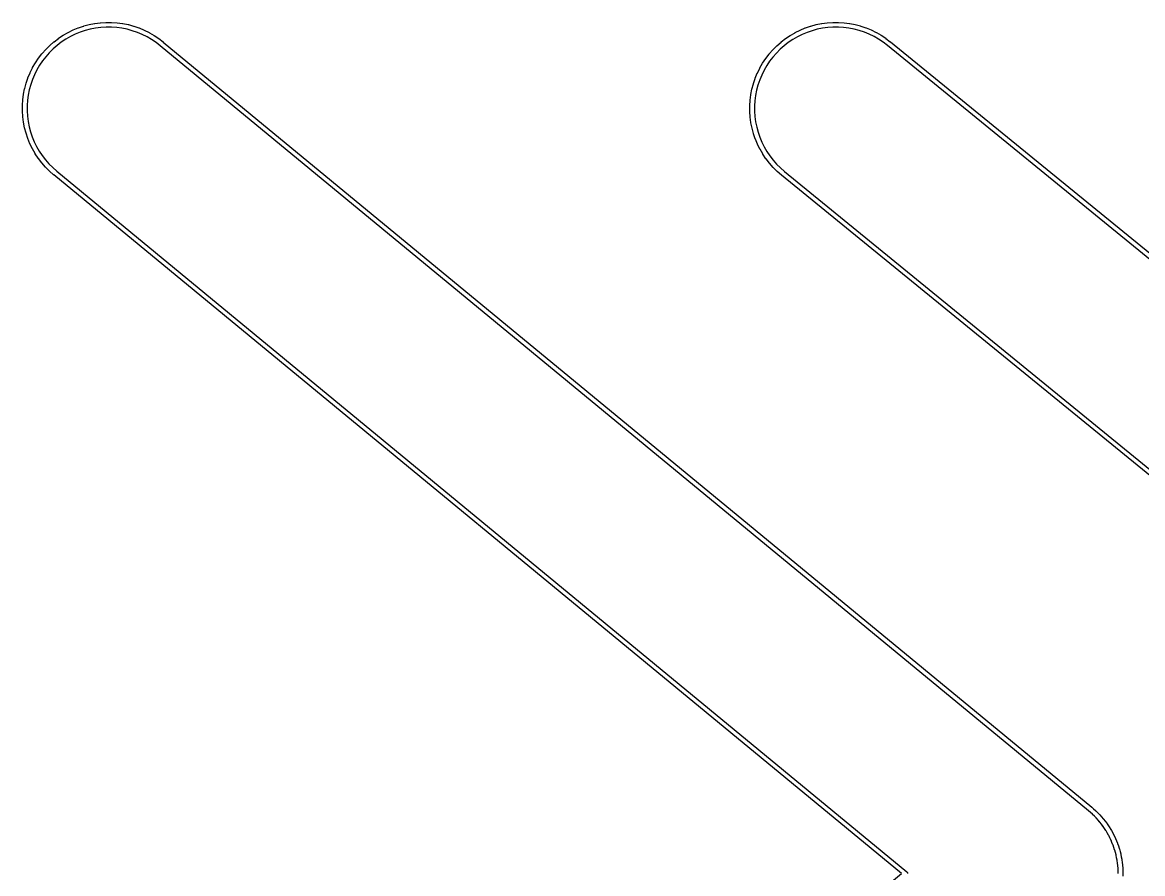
# Model space of a CAD drawing. Header units: inches. Extents: x 0.4 to 11.3, y -7.9 to -0.4.
# Drawn here: x 1.8917 to 2.1221, y -4.1929 to -4.0177 of the extents above; entities that cross this region are included whole.
import ezdxf

# ---------------------------------------------------------------- set-up
doc = ezdxf.new("R2010")
doc.units = ezdxf.units.IN
doc.header["$MEASUREMENT"] = 0
doc.layers.add('Translucent', color=161, linetype='CONTINUOUS', true_color=0x5994dc)

msp = doc.modelspace()

# ---------------------------------------------------------------- linework, layer by layer
at = {"layer": 'Translucent', "linetype": 'CONTINUOUS'}
for p, q in [((1.90548, -4.01817), (1.90659, -4.01795)), ((1.90659, -4.01795), (1.90661, -4.01795)), ((1.90661, -4.01795), (1.90662, -4.01794)), ((1.90662, -4.01794), (1.90774, -4.0178)), ((1.90774, -4.0178), (1.90776, -4.0178)), ((1.90776, -4.0178), (1.90777, -4.0178)), ((1.90777, -4.0178), (1.9089, -4.01773)), ((1.9089, -4.01773), (1.90891, -4.01773)), ((1.90891, -4.01773), (1.90893, -4.01772)), ((1.90893, -4.01772), (1.91006, -4.01773)), ((1.91006, -4.01773), (1.91007, -4.01773)), ((1.91007, -4.01773), (1.91009, -4.01773)), ((1.91009, -4.01773), (1.91121, -4.0178)), ((1.91121, -4.0178), (1.91123, -4.01781)), ((1.91123, -4.01781), (1.91124, -4.01781)), ((1.91124, -4.01781), (1.91236, -4.01796)), ((1.91236, -4.01796), (1.91238, -4.01796)), ((1.91238, -4.01796), (1.91239, -4.01796)), ((1.91239, -4.01796), (1.9135, -4.01819)), ((2.055, -4.01819), (2.05611, -4.01796)), ((2.05611, -4.01796), (2.05612, -4.01796)), ((2.05612, -4.01796), (2.05614, -4.01796)), ((2.05614, -4.01796), (2.05726, -4.01781)), ((2.05726, -4.01781), (2.05727, -4.01781)), ((2.05727, -4.01781), (2.05729, -4.01781)), ((2.05729, -4.01781), (2.05841, -4.01773)), ((2.05841, -4.01773), (2.05843, -4.01773)), ((2.05843, -4.01773), (2.05845, -4.01773)), ((2.05845, -4.01773), (2.05957, -4.01772)), ((2.05957, -4.01772), (2.05959, -4.01773)), ((2.05959, -4.01773), (2.0596, -4.01773)), ((2.0596, -4.01773), (2.06073, -4.0178)), ((2.06073, -4.0178), (2.06075, -4.0178)), ((2.06075, -4.0178), (2.06076, -4.0178)), ((2.06076, -4.0178), (2.06188, -4.01794)), ((2.06188, -4.01794), (2.06189, -4.01795)), ((2.06189, -4.01795), (2.06191, -4.01795)), ((2.06191, -4.01795), (2.06302, -4.01817)), ((1.89918, -4.021), (1.90012, -4.02037)), ((1.90012, -4.02037), (1.90013, -4.02037)), ((1.90013, -4.02037), (1.90014, -4.02036)), ((1.90014, -4.02036), (1.90112, -4.0198)), ((1.90112, -4.0198), (1.90114, -4.01979)), ((1.90114, -4.01979), (1.90115, -4.01978)), ((1.90115, -4.01978), (1.90216, -4.01928)), ((1.90258, -4.02018), (1.9016, -4.02066)), ((1.90216, -4.01928), (1.90218, -4.01928)), ((1.90218, -4.01928), (1.90219, -4.01927)), ((1.90219, -4.01927), (1.90323, -4.01884)), ((1.90359, -4.01976), (1.90258, -4.02018)), ((1.90323, -4.01884), (1.90325, -4.01884)), ((1.90325, -4.01884), (1.90326, -4.01883)), ((1.90326, -4.01883), (1.90433, -4.01847)), ((1.90463, -4.01941), (1.90359, -4.01976)), ((1.90433, -4.01847), (1.90435, -4.01847)), ((1.90435, -4.01847), (1.90436, -4.01846)), ((1.90436, -4.01846), (1.90545, -4.01817)), ((1.90569, -4.01913), (1.90463, -4.01941)), ((1.90545, -4.01817), (1.90547, -4.01817)), ((1.90547, -4.01817), (1.90548, -4.01817)), ((1.90676, -4.01892), (1.90569, -4.01913)), ((1.90785, -4.01878), (1.90676, -4.01892)), ((1.90894, -4.01871), (1.90785, -4.01878)), ((1.91004, -4.01871), (1.90894, -4.01871)), ((1.91113, -4.01879), (1.91004, -4.01871)), ((1.91221, -4.01893), (1.91113, -4.01879)), ((1.91329, -4.01915), (1.91221, -4.01893)), ((1.91434, -4.01943), (1.91329, -4.01915)), ((1.9135, -4.01819), (1.91351, -4.01819)), ((1.91351, -4.01819), (1.91353, -4.01819)), ((1.91353, -4.01819), (1.91462, -4.01849)), ((1.91538, -4.01979), (1.91434, -4.01943)), ((1.91462, -4.01849), (1.91463, -4.01849)), ((1.91463, -4.01849), (1.91465, -4.0185)), ((1.91465, -4.0185), (1.91571, -4.01886)), ((1.91639, -4.02021), (1.91538, -4.01979)), ((1.91571, -4.01886), (1.91573, -4.01887)), ((1.91573, -4.01887), (1.91574, -4.01887)), ((1.91574, -4.01887), (1.91678, -4.01931)), ((1.91737, -4.0207), (1.91639, -4.02021)), ((1.91678, -4.01931), (1.9168, -4.01932)), ((1.9168, -4.01932), (1.91681, -4.01932)), ((1.91681, -4.01932), (1.91782, -4.01982)), ((1.91782, -4.01982), (1.91784, -4.01983)), ((1.91784, -4.01983), (1.91785, -4.01984)), ((1.91785, -4.01984), (1.91883, -4.0204)), ((1.91883, -4.0204), (1.91884, -4.02041)), ((1.91884, -4.02041), (1.91885, -4.02042)), ((1.91885, -4.02042), (1.91979, -4.02105)), ((2.04871, -4.02105), (2.04965, -4.02042)), ((2.04965, -4.02042), (2.04966, -4.02042)), ((2.04966, -4.02042), (2.04967, -4.0204)), ((2.04967, -4.0204), (2.05065, -4.01984)), ((2.05065, -4.01984), (2.05066, -4.01983)), ((2.05066, -4.01983), (2.05068, -4.01982)), ((2.05068, -4.01982), (2.05169, -4.01932)), ((2.05211, -4.02021), (2.05113, -4.0207)), ((2.05169, -4.01932), (2.0517, -4.01932)), ((2.0517, -4.01932), (2.05172, -4.01931)), ((2.05172, -4.01931), (2.05276, -4.01887)), ((2.05312, -4.01979), (2.05211, -4.02021)), ((2.05276, -4.01887), (2.05277, -4.01887)), ((2.05277, -4.01887), (2.05279, -4.01886)), ((2.05279, -4.01886), (2.05385, -4.0185)), ((2.05416, -4.01943), (2.05312, -4.01979)), ((2.05385, -4.0185), (2.05387, -4.0185)), ((2.05387, -4.0185), (2.05388, -4.01849)), ((2.05388, -4.01849), (2.05497, -4.01819)), ((2.05521, -4.01915), (2.05416, -4.01943)), ((2.05497, -4.01819), (2.05499, -4.01819)), ((2.05499, -4.01819), (2.055, -4.01819)), ((2.05629, -4.01893), (2.05521, -4.01915)), ((2.05737, -4.01879), (2.05629, -4.01893)), ((2.05846, -4.01871), (2.05737, -4.01879)), ((2.05956, -4.01871), (2.05846, -4.01871)), ((2.06065, -4.01878), (2.05956, -4.01871)), ((2.06174, -4.01892), (2.06065, -4.01878)), ((2.06281, -4.01913), (2.06174, -4.01892)), ((2.06387, -4.01941), (2.06281, -4.01913)), ((2.06302, -4.01817), (2.06303, -4.01817)), ((2.06303, -4.01817), (2.06305, -4.01817)), ((2.06305, -4.01817), (2.06414, -4.01846)), ((2.06491, -4.01976), (2.06387, -4.01941)), ((2.06414, -4.01846), (2.06415, -4.01847)), ((2.06415, -4.01847), (2.06417, -4.01847)), ((2.06417, -4.01847), (2.06524, -4.01883)), ((2.06592, -4.02017), (2.06491, -4.01976)), ((2.06524, -4.01883), (2.06525, -4.01884)), ((2.06525, -4.01884), (2.06527, -4.01884)), ((2.06527, -4.01884), (2.06631, -4.01927)), ((2.0669, -4.02066), (2.06592, -4.02017)), ((2.06631, -4.01927), (2.06632, -4.01928)), ((2.06632, -4.01928), (2.06634, -4.01928)), ((2.06634, -4.01928), (2.06735, -4.01978)), ((2.06735, -4.01978), (2.06736, -4.01979)), ((2.06736, -4.01979), (2.06738, -4.01979)), ((2.06738, -4.01979), (2.06836, -4.02036)), ((2.06836, -4.02036), (2.06837, -4.02037)), ((2.06837, -4.02037), (2.06838, -4.02037)), ((2.06838, -4.02037), (2.06932, -4.021)), ((1.89656, -4.02328), (1.89736, -4.02248)), ((1.89736, -4.02248), (1.89737, -4.02248)), ((1.89737, -4.02248), (1.89738, -4.02246)), ((1.89738, -4.02246), (1.89823, -4.02172)), ((1.89887, -4.02247), (1.89804, -4.02319)), ((1.89823, -4.02172), (1.89824, -4.02171)), ((1.89824, -4.02171), (1.89826, -4.0217)), ((1.89826, -4.0217), (1.89915, -4.02102)), ((1.89974, -4.02181), (1.89887, -4.02247)), ((1.89915, -4.02102), (1.89917, -4.02101)), ((1.89917, -4.02101), (1.89918, -4.021)), ((1.90065, -4.0212), (1.89974, -4.02181)), ((1.9016, -4.02066), (1.90065, -4.0212)), ((1.91832, -4.02125), (1.91737, -4.0207)), ((1.91923, -4.02186), (1.91832, -4.02125)), ((1.9201, -4.02253), (1.91923, -4.02186)), ((1.91979, -4.02105), (1.9198, -4.02106)), ((1.9198, -4.02106), (1.91982, -4.02107)), ((1.91982, -4.02107), (1.92071, -4.02176)), ((2.11103, -4.18), (1.9201, -4.02253)), ((1.92071, -4.02176), (1.92071, -4.02176)), ((1.92071, -4.02176), (1.92072, -4.02177)), ((1.92072, -4.02177), (2.11167, -4.17925)), ((2.0461, -4.02334), (2.0469, -4.02255)), ((2.0469, -4.02255), (2.04691, -4.02254)), ((2.04691, -4.02254), (2.04692, -4.02252)), ((2.04692, -4.02252), (2.04777, -4.02178)), ((2.04841, -4.02253), (2.04759, -4.02325)), ((2.04777, -4.02178), (2.04778, -4.02177)), ((2.04778, -4.02177), (2.04779, -4.02176)), ((2.04779, -4.02176), (2.04869, -4.02107)), ((2.04927, -4.02186), (2.04841, -4.02253)), ((2.04869, -4.02107), (2.0487, -4.02106)), ((2.0487, -4.02106), (2.04871, -4.02105)), ((2.05018, -4.02125), (2.04927, -4.02186)), ((2.05113, -4.0207), (2.05018, -4.02125)), ((2.06785, -4.0212), (2.0669, -4.02066)), ((2.06877, -4.02181), (2.06785, -4.0212)), ((2.06964, -4.02248), (2.06877, -4.02181)), ((2.06932, -4.021), (2.06934, -4.02101)), ((2.06934, -4.02101), (2.06935, -4.02101)), ((2.06935, -4.02101), (2.07025, -4.0217)), ((2.26002, -4.17789), (2.06964, -4.02248)), ((2.07025, -4.0217), (2.07025, -4.0217)), ((2.07025, -4.0217), (2.07026, -4.02171)), ((2.07026, -4.02171), (2.25984, -4.17647)), ((1.89508, -4.02507), (1.89577, -4.02417)), ((1.89577, -4.02417), (1.89578, -4.02416)), ((1.89578, -4.02416), (1.89579, -4.02415)), ((1.89579, -4.02415), (1.89654, -4.0233)), ((1.89654, -4.02479), (1.89587, -4.02565)), ((1.89654, -4.0233), (1.89655, -4.02329)), ((1.89726, -4.02397), (1.89654, -4.02479)), ((1.89655, -4.02329), (1.89656, -4.02328)), ((1.89804, -4.02319), (1.89726, -4.02397)), ((2.04464, -4.02514), (2.04532, -4.02424)), ((2.04532, -4.02424), (2.04533, -4.02423)), ((2.04533, -4.02423), (2.04534, -4.02422)), ((2.04534, -4.02422), (2.04608, -4.02337)), ((2.04609, -4.02485), (2.04543, -4.02572)), ((2.04608, -4.02337), (2.0461, -4.02336)), ((2.04681, -4.02403), (2.04609, -4.02485)), ((2.0461, -4.02336), (2.0461, -4.02334)), ((2.04759, -4.02325), (2.04681, -4.02403)), ((1.89334, -4.02807), (1.89384, -4.02706)), ((1.89384, -4.02706), (1.89385, -4.02705)), ((1.89385, -4.02703), (1.89442, -4.02605)), ((1.89385, -4.02705), (1.89385, -4.02703)), ((1.89442, -4.02605), (1.89443, -4.02604)), ((1.89443, -4.02604), (1.89444, -4.02603)), ((1.89444, -4.02603), (1.89506, -4.02509)), ((1.89526, -4.02656), (1.89471, -4.02751)), ((1.89506, -4.02509), (1.89508, -4.02508)), ((1.89508, -4.02508), (1.89508, -4.02507)), ((1.89587, -4.02565), (1.89526, -4.02656)), ((2.04291, -4.02815), (2.0434, -4.02714)), ((2.0434, -4.02714), (2.04341, -4.02712)), ((2.04341, -4.02712), (2.04342, -4.02711)), ((2.04342, -4.02711), (2.04398, -4.02613)), ((2.04398, -4.02613), (2.04399, -4.02612)), ((2.04399, -4.0261), (2.04462, -4.02516)), ((2.04399, -4.02612), (2.04399, -4.0261)), ((2.04482, -4.02663), (2.04428, -4.02758)), ((2.04462, -4.02516), (2.04463, -4.02515)), ((2.04463, -4.02515), (2.04464, -4.02514)), ((2.04543, -4.02572), (2.04482, -4.02663)), ((1.89251, -4.03023), (1.89288, -4.02917)), ((1.89288, -4.02917), (1.89289, -4.02915)), ((1.89289, -4.02914), (1.89332, -4.0281)), ((1.89289, -4.02915), (1.89289, -4.02914)), ((1.89332, -4.0281), (1.89333, -4.02808)), ((1.89333, -4.02808), (1.89334, -4.02807)), ((1.8938, -4.0295), (1.89345, -4.03054)), ((1.89423, -4.02849), (1.8938, -4.0295)), ((1.89471, -4.02751), (1.89423, -4.02849)), ((2.04209, -4.03032), (2.04245, -4.02925)), ((2.04245, -4.02925), (2.04246, -4.02924)), ((2.04246, -4.02922), (2.04289, -4.02818)), ((2.04246, -4.02924), (2.04246, -4.02922)), ((2.04289, -4.02818), (2.0429, -4.02816)), ((2.0429, -4.02816), (2.04291, -4.02815)), ((2.04338, -4.02958), (2.04303, -4.03062)), ((2.0438, -4.02857), (2.04338, -4.02958)), ((2.04428, -4.02758), (2.0438, -4.02857)), ((1.89198, -4.03249), (1.8922, -4.03138)), ((1.8922, -4.03138), (1.89221, -4.03137)), ((1.89221, -4.03135), (1.8925, -4.03026)), ((1.89221, -4.03137), (1.89221, -4.03135)), ((1.8925, -4.03026), (1.89251, -4.03025)), ((1.89251, -4.03025), (1.89251, -4.03023)), ((1.89316, -4.03159), (1.89295, -4.03267)), ((1.89345, -4.03054), (1.89316, -4.03159)), ((2.04157, -4.03258), (2.04179, -4.03147)), ((2.04179, -4.03144), (2.04208, -4.03035)), ((2.04179, -4.03146), (2.04179, -4.03144)), ((2.04179, -4.03147), (2.04179, -4.03146)), ((2.04208, -4.03035), (2.04209, -4.03034)), ((2.04209, -4.03034), (2.04209, -4.03032)), ((2.04275, -4.03168), (2.04254, -4.03275)), ((2.04303, -4.03062), (2.04275, -4.03168)), ((1.89174, -4.03479), (1.89182, -4.03367)), ((1.89182, -4.03364), (1.89197, -4.03252)), ((1.89182, -4.03365), (1.89182, -4.03364)), ((1.89182, -4.03367), (1.89182, -4.03365)), ((1.89197, -4.03252), (1.89198, -4.03251)), ((1.89198, -4.03251), (1.89198, -4.03249)), ((1.8928, -4.03375), (1.89273, -4.03484)), ((1.89295, -4.03267), (1.8928, -4.03375)), ((2.04135, -4.03488), (2.04142, -4.03376)), ((2.04142, -4.03373), (2.04157, -4.03261)), ((2.04142, -4.03374), (2.04142, -4.03373)), ((2.04142, -4.03376), (2.04142, -4.03374)), ((2.04157, -4.03259), (2.04157, -4.03258)), ((2.04157, -4.03261), (2.04157, -4.03259)), ((2.0424, -4.03384), (2.04233, -4.03493)), ((2.04254, -4.03275), (2.0424, -4.03384)), ((1.89175, -4.03481), (1.89174, -4.03479)), ((1.89174, -4.03483), (1.89175, -4.03481)), ((1.89174, -4.03595), (1.89174, -4.03483)), ((1.89174, -4.03597), (1.89174, -4.03595)), ((1.89174, -4.03599), (1.89174, -4.03597)), ((1.89181, -4.03711), (1.89174, -4.03599)), ((1.89273, -4.03484), (1.89272, -4.03594)), ((1.89272, -4.03594), (1.89279, -4.03703)), ((2.04135, -4.0349), (2.04135, -4.03488)), ((2.04135, -4.03492), (2.04135, -4.0349)), ((2.04135, -4.03604), (2.04135, -4.03492)), ((2.04135, -4.03606), (2.04135, -4.03604)), ((2.04135, -4.03607), (2.04135, -4.03606)), ((2.04143, -4.0372), (2.04135, -4.03607)), ((2.04233, -4.03493), (2.04233, -4.03602)), ((2.04233, -4.03602), (2.04241, -4.03712)), ((1.89182, -4.03713), (1.89181, -4.03711)), ((1.89182, -4.03714), (1.89182, -4.03713)), ((1.89196, -4.03826), (1.89182, -4.03714)), ((1.89196, -4.03828), (1.89196, -4.03826)), ((1.89196, -4.03829), (1.89196, -4.03828)), ((1.89218, -4.0394), (1.89196, -4.03829)), ((1.89279, -4.03703), (1.89293, -4.03812)), ((1.89293, -4.03812), (1.89314, -4.03919)), ((2.04143, -4.03722), (2.04143, -4.0372)), ((2.04143, -4.03723), (2.04143, -4.03722)), ((2.04158, -4.03835), (2.04143, -4.03723)), ((2.04159, -4.03836), (2.04158, -4.03835)), ((2.04159, -4.03838), (2.04159, -4.03836)), ((2.04181, -4.03949), (2.04159, -4.03838)), ((2.04241, -4.03712), (2.04255, -4.0382)), ((2.04255, -4.0382), (2.04277, -4.03927)), ((1.89219, -4.03941), (1.89218, -4.0394)), ((1.89219, -4.03943), (1.89219, -4.03941)), ((1.89248, -4.04052), (1.89219, -4.03943)), ((1.89249, -4.04053), (1.89248, -4.04052)), ((1.89249, -4.04055), (1.89249, -4.04053)), ((1.89285, -4.04162), (1.89249, -4.04055)), ((1.89314, -4.03919), (1.89343, -4.04025)), ((1.89343, -4.04025), (1.89377, -4.04129)), ((2.04181, -4.0395), (2.04181, -4.03949)), ((2.04182, -4.03952), (2.04181, -4.0395)), ((2.04211, -4.0406), (2.04182, -4.03952)), ((2.04212, -4.04062), (2.04211, -4.0406)), ((2.04212, -4.04064), (2.04212, -4.04062)), ((2.04248, -4.0417), (2.04212, -4.04064)), ((2.04277, -4.03927), (2.04306, -4.04033)), ((2.04306, -4.04033), (2.04341, -4.04137)), ((1.89286, -4.04163), (1.89285, -4.04162)), ((1.89286, -4.04165), (1.89286, -4.04163)), ((1.89329, -4.04269), (1.89286, -4.04165)), ((1.8933, -4.0427), (1.89329, -4.04269)), ((1.8933, -4.04272), (1.8933, -4.0427)), ((1.8938, -4.04373), (1.8933, -4.04272)), ((1.89377, -4.04129), (1.89419, -4.0423)), ((1.89419, -4.0423), (1.89467, -4.04328)), ((1.89467, -4.04328), (1.89522, -4.04423)), ((2.04249, -4.04172), (2.04248, -4.0417)), ((2.0425, -4.04173), (2.04249, -4.04172)), ((2.04293, -4.04277), (2.0425, -4.04173)), ((2.04294, -4.04279), (2.04293, -4.04277)), ((2.04294, -4.0428), (2.04294, -4.04279)), ((2.04344, -4.04381), (2.04294, -4.0428)), ((2.04341, -4.04137), (2.04383, -4.04238)), ((2.04383, -4.04238), (2.04432, -4.04336)), ((2.04432, -4.04336), (2.04487, -4.04431)), ((1.89381, -4.04375), (1.8938, -4.04373)), ((1.89381, -4.04376), (1.89381, -4.04375)), ((1.89437, -4.04474), (1.89381, -4.04376)), ((1.89438, -4.04475), (1.89437, -4.04474)), ((1.89439, -4.04477), (1.89438, -4.04475)), ((1.89501, -4.0457), (1.89439, -4.04477)), ((1.89503, -4.04572), (1.89501, -4.0457)), ((1.89503, -4.04573), (1.89503, -4.04572)), ((1.89572, -4.04663), (1.89503, -4.04573)), ((1.89522, -4.04423), (1.89582, -4.04515)), ((1.89582, -4.04515), (1.89649, -4.04602)), ((2.04345, -4.04382), (2.04344, -4.04381)), ((2.04346, -4.04384), (2.04345, -4.04382)), ((2.04403, -4.04481), (2.04346, -4.04384)), ((2.04404, -4.04483), (2.04403, -4.04481)), ((2.04404, -4.04484), (2.04404, -4.04483)), ((2.04467, -4.04578), (2.04404, -4.04484)), ((2.04468, -4.04579), (2.04467, -4.04578)), ((2.04487, -4.04431), (2.04548, -4.04521)), ((2.04548, -4.04521), (2.04615, -4.04608)), ((1.89573, -4.04664), (1.89572, -4.04663)), ((1.89574, -4.04665), (1.89573, -4.04664)), ((1.89648, -4.0475), (1.89574, -4.04665)), ((1.89649, -4.04751), (1.89648, -4.0475)), ((1.89649, -4.04602), (1.89721, -4.04684)), ((1.8965, -4.04752), (1.89649, -4.04751)), ((1.8973, -4.04832), (1.8965, -4.04752)), ((1.89721, -4.04684), (1.89798, -4.04762)), ((1.89798, -4.04762), (1.89881, -4.04835)), ((2.04469, -4.0458), (2.04468, -4.04579)), ((2.04538, -4.0467), (2.04469, -4.0458)), ((2.04539, -4.04671), (2.04538, -4.0467)), ((2.0454, -4.04672), (2.04539, -4.04671)), ((2.04615, -4.04757), (2.0454, -4.04672)), ((2.04615, -4.04608), (2.04687, -4.0469)), ((2.04616, -4.04758), (2.04615, -4.04757)), ((2.04617, -4.04759), (2.04616, -4.04758)), ((2.04697, -4.04838), (2.04617, -4.04759)), ((2.04687, -4.0469), (2.04765, -4.04767)), ((2.04765, -4.04767), (2.04848, -4.0484)), ((1.89731, -4.04833), (1.8973, -4.04832)), ((1.89732, -4.04835), (1.89731, -4.04833)), ((1.89816, -4.04909), (1.89732, -4.04835)), ((1.89817, -4.04909), (1.89816, -4.04909)), ((1.89818, -4.0491), (1.89817, -4.04909)), ((2.07255, -4.19291), (1.89818, -4.0491)), ((1.89881, -4.04835), (2.07364, -4.19253)), ((2.04698, -4.04839), (2.04697, -4.04838)), ((2.04699, -4.04841), (2.04698, -4.04839)), ((2.04784, -4.04915), (2.04699, -4.04841)), ((2.04785, -4.04915), (2.04784, -4.04915)), ((2.04785, -4.04916), (2.04785, -4.04915)), ((2.22395, -4.19291), (2.04785, -4.04916)), ((2.04848, -4.0484), (2.22504, -4.19253)), ((2.11167, -4.17925), (2.11167, -4.17925)), ((2.11167, -4.17925), (2.11168, -4.17926)), ((2.11168, -4.17926), (2.11207, -4.1796)), ((2.11142, -4.18034), (2.11103, -4.18)), ((2.1118, -4.18067), (2.11142, -4.18034)), ((2.11142, -4.18034), (2.11142, -4.18034)), ((2.11142, -4.18034), (2.11142, -4.18034)), ((2.11182, -4.18069), (2.1118, -4.18067)), ((2.11183, -4.1807), (2.11182, -4.18069)), ((2.11184, -4.18071), (2.11183, -4.1807)), ((2.11186, -4.18073), (2.11184, -4.18071)), ((2.11222, -4.18109), (2.11186, -4.18073)), ((2.11207, -4.1796), (2.11246, -4.17994)), ((2.11258, -4.18145), (2.11222, -4.18109)), ((2.11222, -4.18109), (2.11222, -4.18109)), ((2.11222, -4.18109), (2.11222, -4.18109)), ((2.11246, -4.17994), (2.11247, -4.17996)), ((2.11247, -4.17996), (2.11248, -4.17996)), ((2.11248, -4.17996), (2.1125, -4.17998)), ((2.1125, -4.17998), (2.11252, -4.18)), ((2.11252, -4.18), (2.11253, -4.18001)), ((2.11253, -4.18001), (2.11255, -4.18002)), ((2.11255, -4.18002), (2.11291, -4.18039)), ((2.11259, -4.18147), (2.11258, -4.18145)), ((2.11261, -4.18147), (2.11259, -4.18147)), ((2.11262, -4.18149), (2.11261, -4.18147)), ((2.11263, -4.18151), (2.11262, -4.18149)), ((2.11297, -4.18189), (2.11263, -4.18151)), ((2.11291, -4.18039), (2.11291, -4.18039)), ((2.11291, -4.18039), (2.11328, -4.18076)), ((2.11328, -4.18076), (2.11329, -4.18077)), ((2.11329, -4.18077), (2.11331, -4.18078)), ((2.11331, -4.18078), (2.11332, -4.1808)), ((2.11332, -4.1808), (2.11334, -4.18082)), ((2.11334, -4.18082), (2.11335, -4.18084)), ((2.11335, -4.18084), (2.11336, -4.18085)), ((2.11336, -4.18085), (2.11371, -4.18124)), ((2.11371, -4.18124), (2.11371, -4.18124)), ((2.11371, -4.18124), (2.11405, -4.18163)), ((2.11405, -4.18163), (2.11406, -4.18164)), ((2.11406, -4.18164), (2.11407, -4.18165)), ((2.11407, -4.18165), (2.11409, -4.18167)), ((2.11409, -4.18167), (2.11411, -4.18169)), ((2.11411, -4.18169), (2.11411, -4.18171)), ((2.11411, -4.18171), (2.11413, -4.18172)), ((2.1133, -4.18227), (2.11297, -4.18189)), ((2.11297, -4.18189), (2.11297, -4.18189)), ((2.11297, -4.18189), (2.11297, -4.18189)), ((2.11332, -4.18229), (2.1133, -4.18227)), ((2.11333, -4.1823), (2.11332, -4.18229)), ((2.11334, -4.18231), (2.11333, -4.1823)), ((2.11335, -4.18233), (2.11334, -4.18231)), ((2.11366, -4.18273), (2.11335, -4.18233)), ((2.11397, -4.18313), (2.11366, -4.18273)), ((2.11366, -4.18273), (2.11366, -4.18273)), ((2.11366, -4.18273), (2.11366, -4.18273)), ((2.11399, -4.18316), (2.11397, -4.18313)), ((2.114, -4.18317), (2.11399, -4.18316)), ((2.114, -4.18318), (2.114, -4.18317)), ((2.11402, -4.1832), (2.114, -4.18318)), ((2.1143, -4.18362), (2.11402, -4.1832)), ((2.11413, -4.18172), (2.11444, -4.18213)), ((2.11458, -4.18404), (2.1143, -4.18362)), ((2.1143, -4.18362), (2.1143, -4.18362)), ((2.1143, -4.18362), (2.1143, -4.18362)), ((2.11444, -4.18213), (2.11476, -4.18255)), ((2.11476, -4.18255), (2.11477, -4.18256)), ((2.11477, -4.18256), (2.11478, -4.18257)), ((2.11478, -4.18257), (2.11479, -4.18259)), ((2.11479, -4.18259), (2.11481, -4.18262)), ((2.11481, -4.18262), (2.11482, -4.18263)), ((2.11482, -4.18263), (2.11483, -4.18264)), ((2.11483, -4.18264), (2.11512, -4.18307)), ((2.11512, -4.18307), (2.11541, -4.18351)), ((2.11541, -4.18351), (2.11541, -4.18352)), ((2.11541, -4.18352), (2.11542, -4.18354)), ((2.11542, -4.18354), (2.11544, -4.18356)), ((2.11544, -4.18356), (2.11545, -4.18358)), ((2.11545, -4.18358), (2.11546, -4.1836)), ((2.11546, -4.1836), (2.11547, -4.18361)), ((2.11547, -4.18361), (2.11573, -4.18406)), ((2.11459, -4.18407), (2.11458, -4.18404)), ((2.1146, -4.18408), (2.11459, -4.18407)), ((2.11461, -4.18409), (2.1146, -4.18408)), ((2.11462, -4.18411), (2.11461, -4.18409)), ((2.11488, -4.18455), (2.11462, -4.18411)), ((2.11513, -4.18499), (2.11488, -4.18455)), ((2.11488, -4.18455), (2.11488, -4.18455)), ((2.11488, -4.18455), (2.11488, -4.18455)), ((2.11514, -4.18501), (2.11513, -4.18499)), ((2.11515, -4.18503), (2.11514, -4.18501)), ((2.11516, -4.18504), (2.11515, -4.18503)), ((2.11517, -4.18506), (2.11516, -4.18504)), ((2.11539, -4.18552), (2.11517, -4.18506)), ((2.11562, -4.18597), (2.11539, -4.18552)), ((2.11539, -4.18552), (2.11539, -4.18552)), ((2.11539, -4.18552), (2.11539, -4.18552)), ((2.11563, -4.186), (2.11562, -4.18597)), ((2.11564, -4.18601), (2.11563, -4.186)), ((2.11564, -4.18602), (2.11564, -4.18601)), ((2.11565, -4.18605), (2.11564, -4.18602)), ((2.11584, -4.18651), (2.11565, -4.18605)), ((2.11573, -4.18406), (2.11599, -4.18451)), ((2.11599, -4.18451), (2.116, -4.18453)), ((2.116, -4.18453), (2.11601, -4.18454)), ((2.11601, -4.18454), (2.11602, -4.18456)), ((2.11602, -4.18456), (2.11603, -4.18459)), ((2.11603, -4.18459), (2.11604, -4.1846)), ((2.11604, -4.1846), (2.11605, -4.18461)), ((2.11605, -4.18461), (2.11627, -4.18508)), ((2.11627, -4.18508), (2.11651, -4.18555)), ((2.11651, -4.18555), (2.11651, -4.18556)), ((2.11651, -4.18556), (2.11652, -4.18558)), ((2.11652, -4.18558), (2.11653, -4.1856)), ((2.11653, -4.1856), (2.11654, -4.18563)), ((2.11654, -4.18563), (2.11655, -4.18564)), ((2.11655, -4.18564), (2.11656, -4.18566)), ((2.11656, -4.18566), (2.11675, -4.18614)), ((2.11675, -4.18614), (2.11675, -4.18614)), ((2.11675, -4.18614), (2.11695, -4.18662)), ((2.11604, -4.18698), (2.11584, -4.18651)), ((2.11584, -4.18651), (2.11584, -4.18651)), ((2.11584, -4.18651), (2.11584, -4.18651)), ((2.11605, -4.18701), (2.11604, -4.18698)), ((2.11605, -4.18702), (2.11605, -4.18701)), ((2.11606, -4.18703), (2.11605, -4.18702)), ((2.11607, -4.18706), (2.11606, -4.18703)), ((2.11623, -4.18754), (2.11607, -4.18706)), ((2.11639, -4.18802), (2.11623, -4.18754)), ((2.11623, -4.18754), (2.11623, -4.18754)), ((2.11623, -4.18754), (2.11623, -4.18754)), ((2.1164, -4.18804), (2.11639, -4.18802)), ((2.11641, -4.18806), (2.1164, -4.18804)), ((2.11641, -4.18807), (2.11641, -4.18806)), ((2.11642, -4.18809), (2.11641, -4.18807)), ((2.11655, -4.18858), (2.11642, -4.18809)), ((2.11655, -4.18859), (2.11655, -4.18858)), ((2.11668, -4.18907), (2.11655, -4.18859)), ((2.11655, -4.18859), (2.11655, -4.18859)), ((2.11695, -4.18662), (2.11696, -4.18663)), ((2.11696, -4.18663), (2.11696, -4.18665)), ((2.11696, -4.18665), (2.11697, -4.18667)), ((2.11697, -4.18667), (2.11698, -4.1867)), ((2.11698, -4.1867), (2.11699, -4.18671)), ((2.11699, -4.18671), (2.117, -4.18673)), ((2.117, -4.18673), (2.11716, -4.18722)), ((2.11716, -4.18722), (2.11716, -4.18722)), ((2.11716, -4.18722), (2.11733, -4.18771)), ((2.11733, -4.18771), (2.11733, -4.18773)), ((2.11733, -4.18773), (2.11734, -4.18774)), ((2.11734, -4.18774), (2.11735, -4.18777)), ((2.11735, -4.18777), (2.11735, -4.1878)), ((2.11735, -4.1878), (2.11736, -4.18781)), ((2.11736, -4.18781), (2.11736, -4.18783)), ((2.11736, -4.18783), (2.1175, -4.18833)), ((2.1175, -4.18833), (2.1175, -4.18833)), ((2.1175, -4.18833), (2.11763, -4.18883)), ((2.11668, -4.1891), (2.11668, -4.18907)), ((2.11669, -4.18911), (2.11668, -4.1891)), ((2.11669, -4.18913), (2.11669, -4.18911)), ((2.1167, -4.18915), (2.11669, -4.18913)), ((2.1168, -4.18965), (2.1167, -4.18915)), ((2.1169, -4.19015), (2.1168, -4.18965)), ((2.1168, -4.18965), (2.1168, -4.18965)), ((2.1168, -4.18965), (2.1168, -4.18965)), ((2.1169, -4.19017), (2.1169, -4.19015)), ((2.1169, -4.19019), (2.1169, -4.19017)), ((2.1169, -4.1902), (2.1169, -4.19019)), ((2.11691, -4.19023), (2.1169, -4.1902)), ((2.11697, -4.19073), (2.11691, -4.19023)), ((2.11704, -4.19123), (2.11697, -4.19073)), ((2.11697, -4.19073), (2.11697, -4.19073)), ((2.11697, -4.19073), (2.11697, -4.19073)), ((2.11763, -4.18883), (2.11763, -4.18885)), ((2.11763, -4.18885), (2.11764, -4.18886)), ((2.11764, -4.18886), (2.11765, -4.18889)), ((2.11765, -4.18889), (2.11765, -4.18892)), ((2.11765, -4.18892), (2.11765, -4.18893)), ((2.11765, -4.18893), (2.11766, -4.18895)), ((2.11766, -4.18895), (2.11776, -4.18946)), ((2.11776, -4.18946), (2.11786, -4.18997)), ((2.11786, -4.18997), (2.11786, -4.18999)), ((2.11786, -4.18999), (2.11787, -4.19)), ((2.11787, -4.19), (2.11787, -4.19003)), ((2.11787, -4.19003), (2.11788, -4.19005)), ((2.11788, -4.19005), (2.11788, -4.19007)), ((2.11788, -4.19007), (2.11788, -4.19009)), ((2.11788, -4.19009), (2.11795, -4.1906)), ((2.11795, -4.1906), (2.11802, -4.19112)), ((1.89818, -4.33673), (2.07255, -4.19291)), ((2.07364, -4.19253), (2.07376, -4.19268)), ((2.07376, -4.19268), (2.07376, -4.19273)), ((2.07376, -4.19273), (2.07379, -4.19277)), ((2.07379, -4.19277), (2.07378, -4.19291)), ((2.11704, -4.19126), (2.11704, -4.19123)), ((2.11705, -4.19127), (2.11704, -4.19126)), ((2.11705, -4.19129), (2.11705, -4.19127)), ((2.11705, -4.19131), (2.11705, -4.19129)), ((2.11708, -4.19182), (2.11705, -4.19131)), ((2.11712, -4.19233), (2.11708, -4.19182)), ((2.11708, -4.19182), (2.11708, -4.19182)), ((2.11708, -4.19182), (2.11708, -4.19182)), ((2.11712, -4.19235), (2.11712, -4.19233)), ((2.11712, -4.19237), (2.11712, -4.19235)), ((2.11712, -4.19238), (2.11712, -4.19237)), ((2.11712, -4.19241), (2.11712, -4.19238)), ((2.11712, -4.19291), (2.11712, -4.19241)), ((2.11712, -4.19291), (2.11712, -4.19291)), ((2.11802, -4.19112), (2.11802, -4.19113)), ((2.11802, -4.19113), (2.11802, -4.19115)), ((2.11802, -4.19115), (2.11802, -4.19118)), ((2.11802, -4.19118), (2.11803, -4.1912)), ((2.11803, -4.1912), (2.11803, -4.19122)), ((2.11803, -4.19122), (2.11803, -4.19124)), ((2.11803, -4.19124), (2.11806, -4.19175)), ((2.11806, -4.19175), (2.1181, -4.19227)), ((2.1181, -4.19227), (2.1181, -4.19229)), ((2.1181, -4.19229), (2.1181, -4.19231)), ((2.1181, -4.19231), (2.1181, -4.19233)), ((2.1181, -4.19233), (2.1181, -4.19236)), ((2.1181, -4.19236), (2.1181, -4.19238)), ((2.1181, -4.19238), (2.1181, -4.19239)), ((2.1181, -4.19239), (2.1181, -4.19291)), ((2.1181, -4.19291), (2.1181, -4.19343))]:
    msp.add_line(p, q, dxfattribs=at)

doc.saveas('drawing.dxf')
